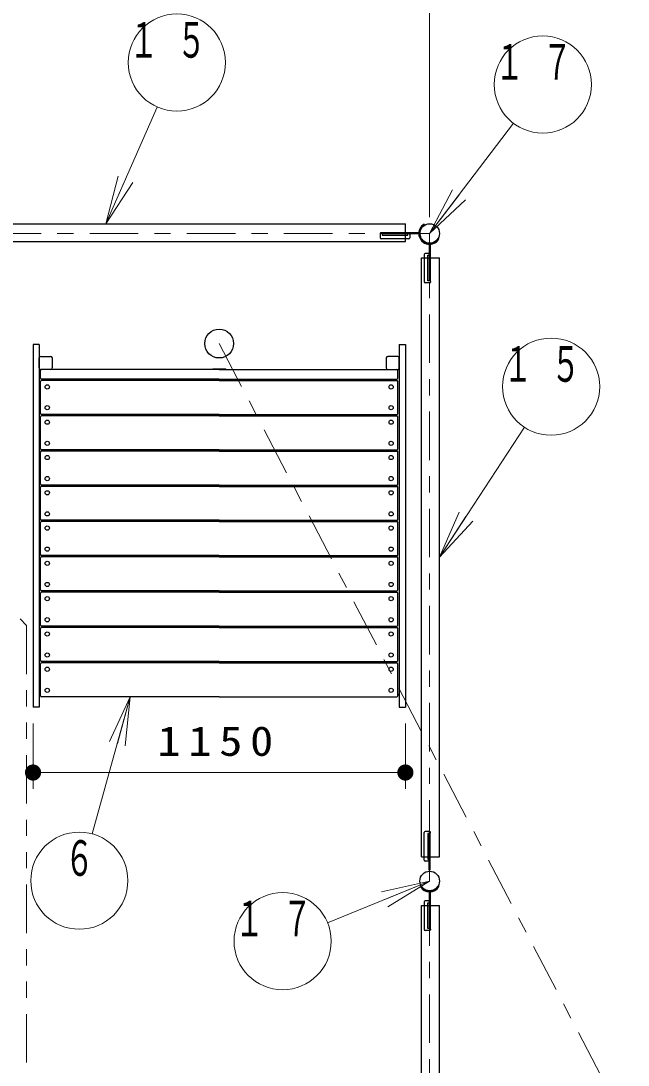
# Model space of a CAD drawing. Units: millimetres on the paper, scale 1:50. Extents: x 35 to 420, y -297 to 267.
# Drawn here: x 252.1 to 289.7, y 170.1 to 234.6 of the extents above; entities that cross this region are included whole.
import ezdxf
from ezdxf.enums import TextEntityAlignment as Align

# ---------------------------------------------------------------- set-up
doc = ezdxf.new("R2010")
doc.units = ezdxf.units.MM
for name, pattern in [('USER1', [4.5, 2.5, -2]), ('USER2', [6, 3, -1, 1, -1]), ('USER3', [8, 3, -1, 1, -1, 1, -1])]:
    doc.linetypes.add(name, pattern=pattern)
doc.layers.add('1_50', color=20, linetype='Continuous', lineweight=25)
doc.styles.add('ＭＳ ゴシック', font='')
doc.styles.get('ＭＳ ゴシック').set_extended_font_data('MS Gothic')

# ---------------------------------------------------------------- blocks, each defined once
blk = doc.blocks.new('filled_dot')
at = {"color": 0, "linetype": 'Continuous', "lineweight": -2, "const_width": 1.25}
blk.add_lwpolyline([(-0.625, 0, 1), (0.625, 0, 1)], format="xyb", close=True, dxfattribs=at)

msp = doc.modelspace()

# ---------------------------------------------------------------- linework, layer by layer
at = {"layer": '1_50', "color": 7, "lineweight": 13}
for p, q in [((277.391, 222.515), (277.391, 243.115)), ((257.391, 222.115), (260.567, 229.327)), ((277.391, 221.515), (282.565, 228.325)), ((257.391, 222.115), (258.143, 225.062)), ((257.391, 222.115), (258.6, 224.86)), ((259.058, 224.659), (257.391, 222.115)), ((277.391, 221.515), (278.808, 224.206)), ((277.391, 221.515), (279.206, 223.904)), ((279.604, 223.601), (277.391, 221.515)), ((277.991, 201.515), (283.251, 209.543)), ((277.991, 201.515), (279.217, 204.298)), ((277.991, 201.515), (279.635, 204.024)), ((280.054, 203.75), (277.991, 201.515)), ((258.901, 192.895), (256.553, 184.428)), ((257.618, 190.137), (258.901, 192.895)), ((258.901, 192.895), (258.099, 190.004)), ((258.901, 192.895), (258.581, 189.87)), ((252.891, 191.255), (252.891, 187.216)), ((275.891, 191.255), (275.891, 187.216)), ((275.891, 188.216), (252.891, 188.216)), ((277.391, 181.515), (271.086, 178.934)), ((274.426, 180.841), (277.391, 181.515)), ((277.391, 181.515), (274.615, 180.378)), ((277.391, 181.515), (274.804, 179.916))]:
    msp.add_line(p, q, dxfattribs=at)
at = {"layer": '1_50', "color": 7}
for p, q in [((238.894, 222.115), (275.889, 222.115)), ((275.889, 221.015), (275.889, 222.115)), ((238.894, 221.015), (275.889, 221.015)), ((276.891, 220.012), (277.991, 220.012)), ((276.891, 183.017), (276.891, 220.012)), ((277.991, 183.017), (277.991, 220.012)), ((276.891, 183.017), (277.991, 183.017)), ((276.891, 180.012), (277.991, 180.012)), ((276.891, 143.017), (276.891, 180.012)), ((277.991, 143.017), (277.991, 180.012))]:
    msp.add_line(p, q, dxfattribs=at)
at = {"layer": '1_50', "color": 2}
for p, q in [((277.08, 222.034), (277.048, 222.089)), ((274.467, 221.547), (274.467, 221.483)), ((276.722, 221.547), (274.467, 221.547)), ((276.722, 221.483), (274.467, 221.483)), ((277.359, 220.846), (277.359, 218.591)), ((277.423, 220.846), (277.423, 218.591)), ((277.91, 221.204), (277.966, 221.172)), ((277.91, 221.204), (277.966, 221.172)), ((277.423, 218.591), (277.359, 218.591)), ((263.991, 213.115), (263.991, 213.161)), ((264.791, 213.115), (264.791, 213.161)), ((277.359, 182.184), (277.359, 184.439)), ((277.423, 184.439), (277.359, 184.439)), ((277.423, 182.184), (277.423, 184.439)), ((276.873, 181.204), (276.817, 181.172)), ((277.359, 180.846), (277.359, 178.591)), ((277.423, 180.846), (277.423, 178.591)), ((277.91, 181.204), (277.966, 181.172)), ((277.423, 178.591), (277.359, 178.591))]:
    msp.add_line(p, q, dxfattribs=at)
at = {"layer": '1_50', "color": 131, "linetype": 'USER2', "lineweight": 13}
for p, q in [((277.391, 221.515), (103.391, 221.515)), ((277.391, 75.515), (277.391, 221.515))]:
    msp.add_line(p, q, dxfattribs=at)
at = {"layer": '1_50', "color": 1}
for p, q in [((274.337, 221.523), (274.337, 221.243)), ((274.417, 221.563), (274.377, 221.563)), ((274.457, 221.523), (274.457, 221.403)), ((274.457, 221.403), (276.047, 221.403)), ((276.047, 221.403), (276.047, 221.483)), ((276.157, 221.443), (276.157, 221.243)), ((276.097, 221.183), (274.397, 221.183)), ((277.059, 220.221), (277.059, 218.521)), ((277.319, 220.281), (277.119, 220.281)), ((277.279, 220.17), (277.359, 220.17)), ((277.279, 218.581), (277.279, 220.17)), ((277.399, 218.461), (277.119, 218.461)), ((277.399, 218.581), (277.279, 218.581)), ((277.439, 218.541), (277.439, 218.501)), ((277.059, 182.809), (277.059, 184.509)), ((277.399, 184.569), (277.119, 184.569)), ((277.439, 184.489), (277.439, 184.529)), ((277.279, 184.449), (277.279, 182.859)), ((277.399, 184.449), (277.279, 184.449)), ((277.319, 182.749), (277.119, 182.749)), ((277.279, 182.859), (277.359, 182.859)), ((277.059, 180.221), (277.059, 178.521)), ((277.319, 180.281), (277.119, 180.281)), ((277.279, 178.581), (277.279, 180.17)), ((277.279, 180.17), (277.359, 180.17)), ((277.399, 178.461), (277.119, 178.461)), ((277.399, 178.581), (277.279, 178.581)), ((277.439, 178.541), (277.439, 178.501))]:
    msp.add_line(p, q, dxfattribs=at)
at = {"layer": '1_50', "color": 4}
for p, q in [((253.271, 214.655), (252.891, 214.655)), ((252.891, 214.655), (252.891, 192.255)), ((253.271, 214.655), (253.271, 192.255)), ((275.511, 214.655), (275.511, 192.255)), ((275.511, 214.655), (275.891, 214.655)), ((275.891, 214.655), (275.891, 192.255)), ((253.271, 192.255), (252.891, 192.255)), ((275.511, 192.255), (275.891, 192.255))]:
    msp.add_line(p, q, dxfattribs=at)
at = {"layer": '1_50', "color": 7, "linetype": 'USER2', "lineweight": 13}
msp.add_line((264.391, 214.715), (308.214, 130.67), dxfattribs=at)
at = {"layer": '1_50', "color": 70}
for p, q in [((253.271, 213.207), (253.271, 213.823)), ((253.363, 213.915), (253.979, 213.915)), ((254.071, 213.823), (254.071, 213.207)), ((274.711, 213.823), (274.711, 213.207)), ((275.419, 213.915), (274.803, 213.915)), ((275.511, 213.207), (275.511, 213.823)), ((253.979, 213.115), (253.363, 213.115)), ((274.803, 213.115), (275.419, 213.115))]:
    msp.add_line(p, q, dxfattribs=at)
at = {"layer": '1_50', "color": 40}
for p, q in [((253.351, 212.575), (253.351, 213.055)), ((264.391, 213.115), (253.411, 213.115)), ((263.991, 213.161), (264.791, 213.161)), ((264.391, 213.115), (275.371, 213.115)), ((275.431, 212.575), (275.431, 213.055)), ((264.391, 212.515), (253.411, 212.515)), ((264.391, 212.515), (275.371, 212.515))]:
    msp.add_line(p, q, dxfattribs=at)
at = {"layer": '1_50'}
for p, q in [((253.351, 210.395), (253.351, 212.375)), ((264.391, 212.435), (253.411, 212.435)), ((264.391, 212.435), (275.371, 212.435)), ((275.431, 210.395), (275.431, 212.375)), ((264.391, 210.335), (253.411, 210.335)), ((264.391, 210.335), (275.371, 210.335)), ((253.351, 208.215), (253.351, 210.195)), ((264.391, 210.255), (253.411, 210.255)), ((264.391, 210.255), (275.371, 210.255)), ((275.431, 208.215), (275.431, 210.195)), ((253.351, 206.035), (253.351, 208.015)), ((264.391, 208.155), (253.411, 208.155)), ((264.391, 208.075), (253.411, 208.075)), ((264.391, 208.155), (275.371, 208.155)), ((264.391, 208.075), (275.371, 208.075)), ((275.431, 206.035), (275.431, 208.015)), ((253.351, 203.855), (253.351, 205.835)), ((264.391, 205.975), (253.411, 205.975)), ((264.391, 205.895), (253.411, 205.895)), ((264.391, 205.975), (275.371, 205.975)), ((264.391, 205.895), (275.371, 205.895)), ((275.431, 203.855), (275.431, 205.835)), ((253.351, 201.675), (253.351, 203.655)), ((264.391, 203.795), (253.411, 203.795)), ((264.391, 203.715), (253.411, 203.715)), ((264.391, 203.795), (275.371, 203.795)), ((264.391, 203.715), (275.371, 203.715)), ((275.431, 201.675), (275.431, 203.655)), ((253.351, 199.495), (253.351, 201.475)), ((264.391, 201.615), (253.411, 201.615)), ((264.391, 201.535), (253.411, 201.535)), ((264.391, 201.615), (275.371, 201.615)), ((264.391, 201.535), (275.371, 201.535)), ((275.431, 199.495), (275.431, 201.475)), ((264.391, 199.435), (253.411, 199.435)), ((264.391, 199.355), (253.411, 199.355)), ((264.391, 199.435), (275.371, 199.435)), ((264.391, 199.355), (275.371, 199.355)), ((253.351, 197.315), (253.351, 199.295)), ((275.431, 197.315), (275.431, 199.295)), ((253.351, 195.135), (253.351, 197.115)), ((264.391, 197.255), (253.411, 197.255)), ((264.391, 197.175), (253.411, 197.175)), ((264.391, 197.255), (275.371, 197.255)), ((264.391, 197.175), (275.371, 197.175)), ((275.431, 195.135), (275.431, 197.115)), ((253.351, 192.955), (253.351, 194.935)), ((264.391, 195.075), (253.411, 195.075)), ((264.391, 194.995), (253.411, 194.995)), ((264.391, 195.075), (275.371, 195.075)), ((264.391, 194.995), (275.371, 194.995)), ((275.431, 192.955), (275.431, 194.935)), ((264.391, 192.895), (253.411, 192.895)), ((264.391, 192.895), (275.371, 192.895))]:
    msp.add_line(p, q, dxfattribs=at)
at = {"layer": '1_50', "color": 70, "linetype": 'USER3', "lineweight": 13}
msp.add_lwpolyline([(240.775, 150.893), (206.207, 150.893), (194.491, 162.609), (194.491, 197.299), (206.207, 209.015), (240.775, 209.015), (252.491, 197.299), (252.491, 162.609)], close=True, dxfattribs=at)
at = {"layer": '1_50', "color": 7, "lineweight": 13}
for centre in [(261.776, 232.073), (284.379, 230.714), (284.895, 212.052), (255.751, 181.537), (268.31, 177.798)]:
    msp.add_circle(centre, 3, dxfattribs=at)
at = {"layer": '1_50', "color": 7}
for centre, radius in [((277.391, 221.515), 0.605), ((264.391, 214.715), 0.891), ((253.771, 212.035), 0.13), ((275.011, 212.035), 0.13), ((253.771, 210.755), 0.13), ((275.011, 210.755), 0.13), ((253.771, 209.855), 0.13), ((275.011, 209.855), 0.13), ((253.771, 208.555), 0.13), ((275.011, 208.555), 0.13), ((253.771, 207.675), 0.13), ((275.011, 207.675), 0.13), ((253.771, 206.375), 0.13), ((275.011, 206.375), 0.13), ((253.771, 205.495), 0.13), ((275.011, 205.495), 0.13), ((253.771, 204.195), 0.13), ((275.011, 204.195), 0.13), ((253.771, 203.315), 0.13), ((275.011, 203.315), 0.13), ((253.771, 202.015), 0.13), ((275.011, 202.015), 0.13), ((253.771, 201.135), 0.13), ((275.011, 201.135), 0.13), ((253.771, 199.835), 0.13), ((275.011, 199.835), 0.13), ((253.771, 198.955), 0.13), ((275.011, 198.955), 0.13), ((253.771, 197.655), 0.13), ((275.011, 197.655), 0.13), ((253.771, 196.775), 0.13), ((275.011, 196.775), 0.13), ((253.771, 195.475), 0.13), ((275.011, 195.475), 0.13), ((253.771, 194.595), 0.13), ((275.011, 194.595), 0.13), ((253.771, 193.295), 0.13), ((275.011, 193.295), 0.13), ((277.391, 181.515), 0.605), ((277.391, 181.515), 0.605)]:
    msp.add_circle(centre, radius, dxfattribs=at)
at = {"layer": '1_50', "color": 2}
for centre, radius, start, end in [((277.391, 221.515), 0.669, 120.85647, 329.14353), ((277.391, 221.515), 0.605, 120.85647, 329.14353), ((277.391, 221.515), 0.669, 210.85647, 329.14353), ((253.363, 193.087), 0.092, 180, 262.50528), ((275.419, 193.087), 0.092, 277.49472, 0), ((277.391, 181.515), 0.669, 210.85647, 329.14353), ((277.391, 181.515), 0.605, 210.85647, 329.14353)]:
    msp.add_arc(centre, radius, start, end, dxfattribs=at)
at = {"layer": '1_50', "color": 1}
for centre, radius, start, end in [((274.377, 221.523), 0.04, 90, 180), ((274.417, 221.523), 0.04, 0, 90), ((276.117, 221.443), 0.04, 0, 90), ((274.397, 221.243), 0.06, 180, 270), ((276.097, 221.243), 0.06, 270, 0), ((277.119, 220.221), 0.06, 90, 180), ((277.319, 220.241), 0.04, 0, 90), ((277.119, 218.521), 0.06, 180, 270), ((277.399, 218.541), 0.04, 0, 90), ((277.399, 218.501), 0.04, 270, 0), ((277.119, 184.509), 0.06, 90, 180), ((277.399, 184.529), 0.04, 0, 90), ((277.399, 184.489), 0.04, 270, 0), ((277.119, 182.809), 0.06, 180, 270), ((277.319, 182.789), 0.04, 270, 0), ((277.119, 180.221), 0.06, 90, 180), ((277.319, 180.241), 0.04, 0, 90), ((277.119, 178.521), 0.06, 180, 270), ((277.399, 178.541), 0.04, 0, 90), ((277.399, 178.501), 0.04, 270, 0)]:
    msp.add_arc(centre, radius, start, end, dxfattribs=at)
at = {"layer": '1_50', "color": 70}
for centre, start, end in [((253.363, 213.823), 90, 180), ((253.979, 213.823), 0, 90), ((274.803, 213.823), 90, 180), ((275.419, 213.823), 0, 90), ((253.363, 213.207), 180, 270), ((253.979, 213.207), 270, 0), ((274.803, 213.207), 180, 270), ((275.419, 213.207), 270, 0)]:
    msp.add_arc(centre, 0.092, start, end, dxfattribs=at)
at = {"layer": '1_50', "color": 40}
for centre, start, end in [((253.411, 213.055), 90, 180), ((275.371, 213.055), 0, 90), ((253.411, 212.575), 180, 270), ((275.371, 212.575), 270, 0)]:
    msp.add_arc(centre, 0.06, start, end, dxfattribs=at)
at = {"layer": '1_50'}
for centre, start, end in [((253.411, 212.375), 90, 180), ((275.371, 212.375), 0, 90), ((253.411, 210.395), 180, 270), ((275.371, 210.395), 270, 0), ((253.411, 210.195), 90, 180), ((275.371, 210.195), 0, 90), ((253.411, 208.215), 180, 270), ((253.411, 208.015), 90, 180), ((275.371, 208.215), 270, 0), ((275.371, 208.015), 0, 90), ((253.411, 206.035), 180, 270), ((253.411, 205.835), 90, 180), ((275.371, 206.035), 270, 0), ((275.371, 205.835), 0, 90), ((253.411, 203.855), 180, 270), ((275.371, 203.855), 270, 0), ((253.411, 203.655), 90, 180), ((275.371, 203.655), 0, 90), ((253.411, 201.675), 180, 270), ((253.411, 201.475), 90, 180), ((275.371, 201.675), 270, 0), ((275.371, 201.475), 0, 90), ((253.411, 199.495), 180, 270), ((253.411, 199.295), 90, 180), ((275.371, 199.495), 270, 0), ((275.371, 199.295), 0, 90), ((253.411, 197.315), 180, 270), ((253.411, 197.115), 90, 180), ((275.371, 197.315), 270, 0), ((275.371, 197.115), 0, 90), ((253.411, 195.135), 180, 270), ((253.411, 194.935), 90, 180), ((275.371, 195.135), 270, 0), ((275.371, 194.935), 0, 90), ((253.411, 192.955), 180, 270), ((275.371, 192.955), 270, 0)]:
    msp.add_arc(centre, 0.06, start, end, dxfattribs=at)
at = {"layer": '1_50', "color": 2, "linetype": 'USER1', "lineweight": 13}
for centre, start, end in [((253.363, 203.987), 262.50528, 270), ((275.419, 203.987), 270, 277.49472)]:
    msp.add_arc(centre, 0.092, start, end, dxfattribs=at)

# ---------------------------------------------------------------- block references
at = {"layer": '1_50', "color": 7, "lineweight": 13, "xscale": 0.4, "yscale": 0.4}
msp.add_blockref('filled_dot', (252.891, 188.216), dxfattribs=at)
at = {"layer": '1_50', "color": 7, "lineweight": 13, "xscale": 0.4, "yscale": 0.4, "rotation": 180}
msp.add_blockref('filled_dot', (275.891, 188.216), dxfattribs=at)

# ---------------------------------------------------------------- texts
at = {"layer": '1_50', "color": 7, "style": 'ＭＳ ゴシック', "width": 0.6}
msp.add_text('６', height=2.199, dxfattribs=at).set_placement((255.751, 184.037), align=Align.TOP_CENTER)
at = {"layer": '1_50', "color": 7, "style": 'ＭＳ ゴシック'}
for s, insert, char_height, attachment_point in [('\\T1.64;\\W0.6;１５', (261.776, 234.573), 2.199, 2), ('\\T1.64;\\W0.6;１７', (284.379, 233.214), 2.199, 2), ('\\T1.64;\\W0.6;１５', (284.895, 214.552), 2.199, 2), ('\\T1.33;\\W1.15;1150', (264.391, 189.216), 1.833, 8), ('\\T1.64;\\W0.6;１７', (268.31, 180.298), 2.199, 2)]:
    msp.add_mtext(s, dxfattribs=dict(at, insert=insert, char_height=char_height, attachment_point=attachment_point))

doc.saveas('drawing.dxf')
